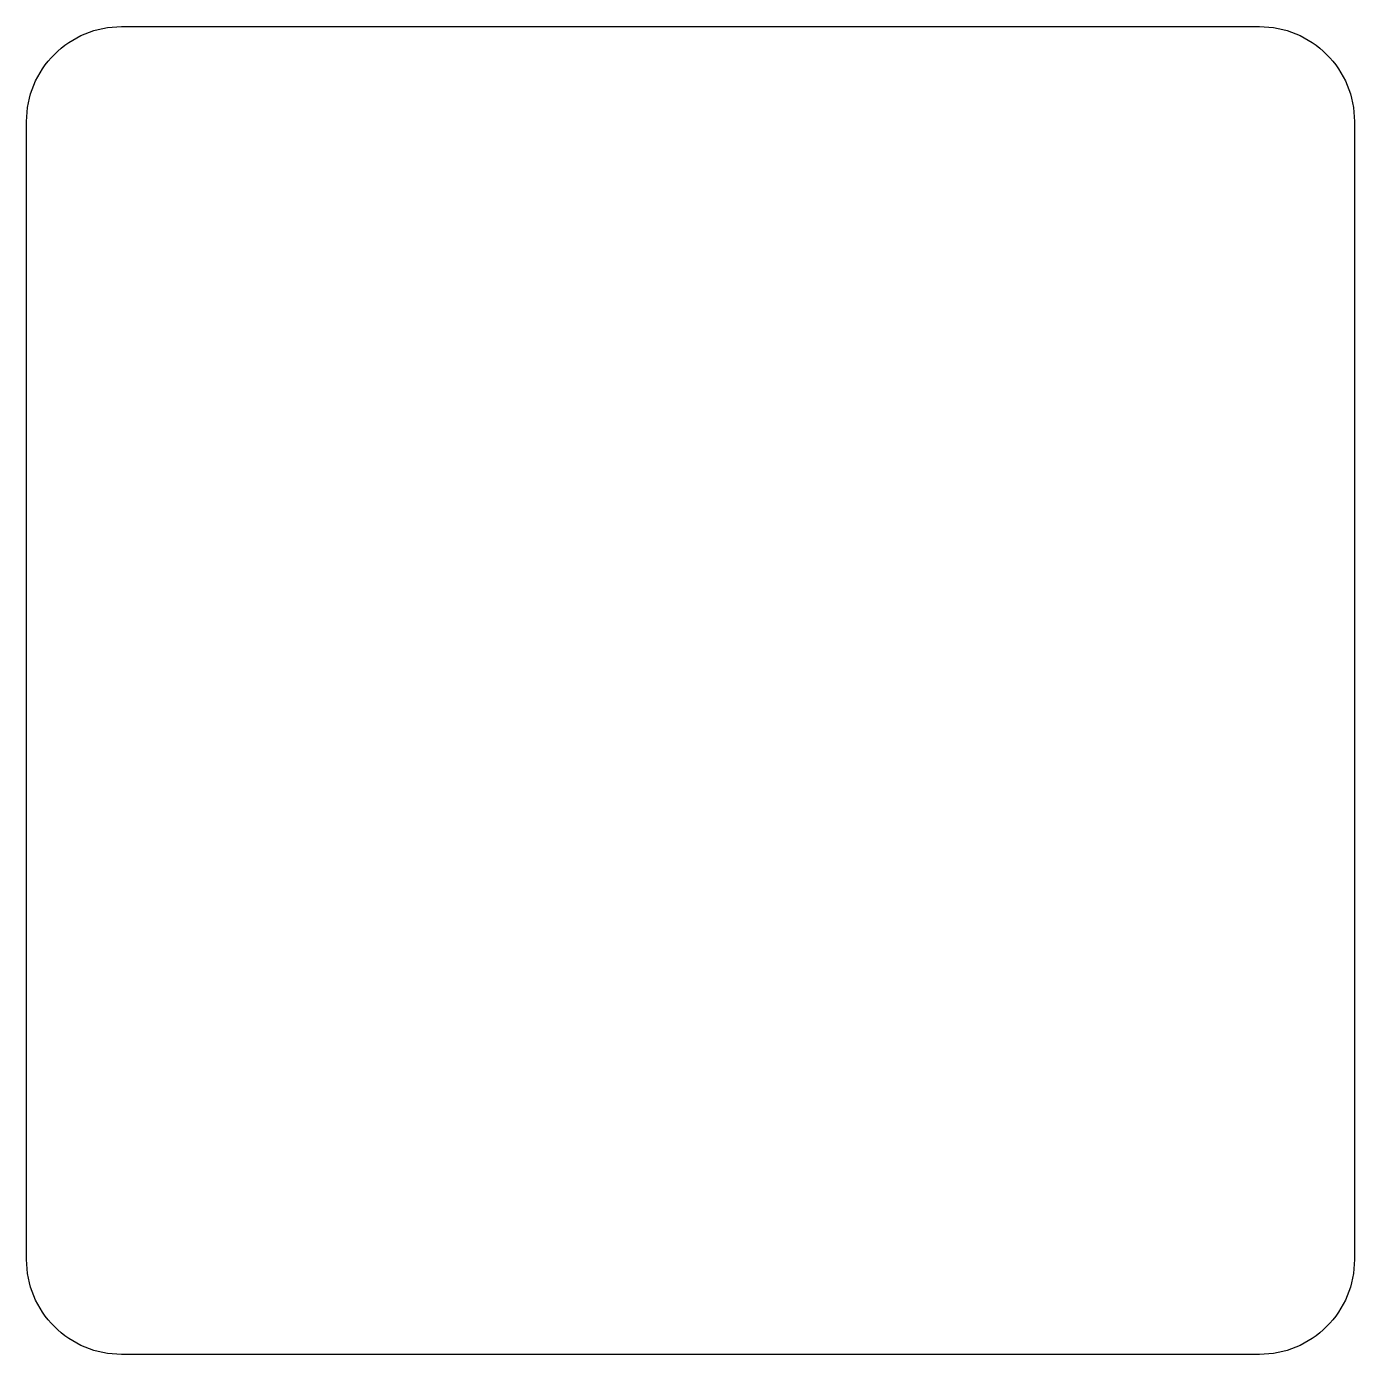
# Model space of a CAD drawing. Header units: millimetres. Extents: x 0 to 70, y 0 to 70.
import ezdxf

# ---------------------------------------------------------------- set-up
doc = ezdxf.new("R2010")
doc.units = ezdxf.units.MM
doc.header["$MEASUREMENT"] = 0
doc.layers.add('DIMENSION', color=7, linetype='Continuous')

msp = doc.modelspace()

# ---------------------------------------------------------------- linework, layer by layer
at = {"layer": 'DIMENSION'}
msp.add_lwpolyline([(5, 70), (65, 70), (65, 70, -0.414214), (70, 65), (70, 5), (70, 5, -0.414214), (65, 0), (5, 0), (5, 0, -0.414214), (0, 5), (0, 65), (0, 65, -0.414214)], format="xyb", close=True, dxfattribs=at)

doc.saveas('drawing.dxf')
